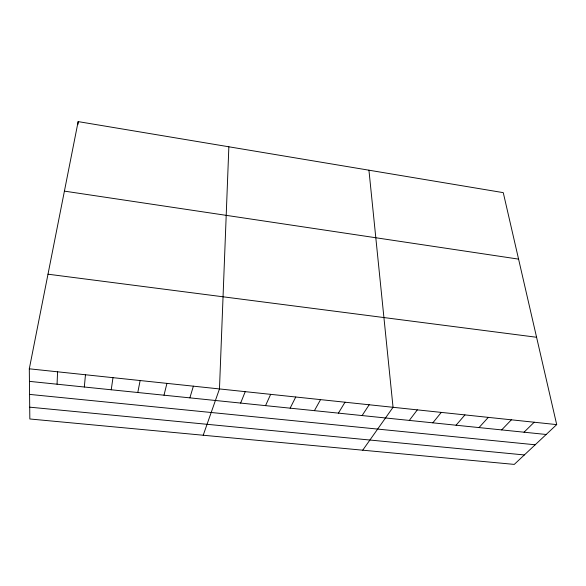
<?xml version="1.0" encoding="UTF-8"?>
<svg xmlns="http://www.w3.org/2000/svg" width="586" height="586" viewBox="0 0 586 586"><rect width="100%" height="100%" fill="white"/><g stroke="black" fill="none" stroke-linecap="round" stroke-linejoin="round"><path stroke-width="0.88" d="M228.862 146.786L219.472 388.928L203.21 435.237M57.062 384.211L57.575 371.802M77.997 124.335L78.15 121.602L503.264 192.64L556.7 424.608L514.266 464.398L29.835 418.983L29.3 368.814L78.15 121.602M84.318 387.009L85.468 374.754M111.23 389.778L112.988 377.662M137.783 392.51L140.142 380.541M163.992 395.198L166.937 383.376M189.871 397.857L193.38 386.167M240.634 403.08L245.234 391.653M265.539 405.637L270.659 394.349M290.136 408.164L295.762 397M314.418 410.661L320.549 399.623M338.408 413.123L345.015 402.208M362.097 415.562L369.18 404.765M362.727 450.187L393.045 407.292L368.938 170.189M409.314 420.411L417.32 409.863M432.834 422.828L441.287 412.398M456.062 425.216L464.947 414.903M479.004 427.575L488.321 417.371M501.667 429.904L511.395 419.81M524.052 432.204L534.19 422.22M29.71 407.167L524.345 454.948M29.571 394.4L535.186 444.781M29.432 381.369L546.174 434.482M29.3 368.814L556.7 424.608M47.993 274.197L536.586 337.265M64.409 191.124L518.581 259.122"/></g></svg>
